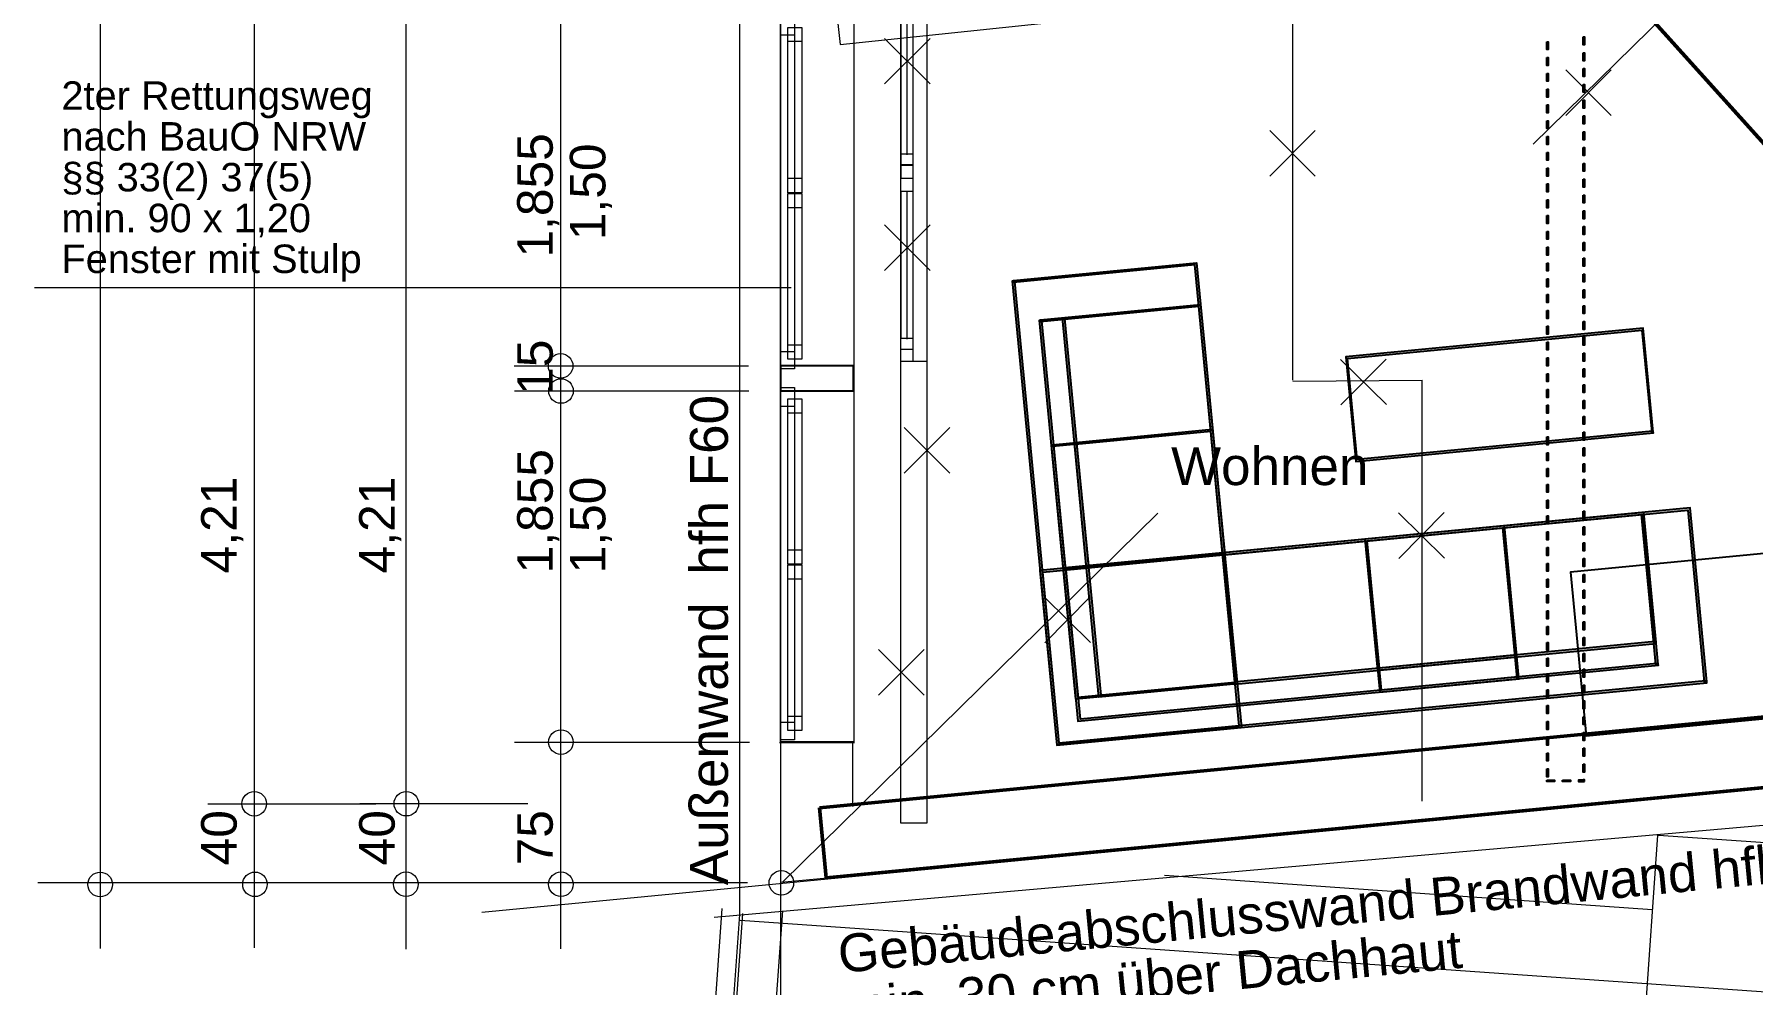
# Model space of a CAD drawing. Header units: millimetres. Extents: x 1501 to 41669, y -38 to 29710.
# Drawn here: x 1523 to 10729, y 6152 to 11242 of the extents above; entities that cross this region are included whole.
import ezdxf

# ---------------------------------------------------------------- set-up
doc = ezdxf.new("R2010")
doc.units = ezdxf.units.MM
doc.header["$LTSCALE"] = 50
doc.linetypes.add('PDF_56-4_56-4_0-0_0-0', pattern=[112.8, 56.4, -56.4, 0, 0])
for name, color, linetype in [('00_Wand_Bestand', 7, 'Continuous'), ('05_Linien_stark', 7, 'Continuous'), ('06_Linien_fein', 3, 'Continuous'), ('07_Bemassung', 6, 'Continuous'), ('10_Text', 7, 'Continuous')]:
    doc.layers.add(name, color=color, linetype=linetype)
doc.styles.add('PLAN', font='arial.ttf')

msp = doc.modelspace()

# ---------------------------------------------------------------- hatches: boundary and pattern name
at = {"layer": '00_Wand_Bestand'}
for points in [[(6769.1, 9917.9), (6768.6, 9922.9), (7750.5, 10017.5), (7990.1, 7529.7), (7002.7, 7434.6), (6763.1, 9922.4), (6768.6, 9922.9), (6769.1, 9917.9), (6774.5, 9918.5), (7012.6, 7445.6), (7978.2, 7538.6), (7740.6, 10006.4), (6769.6, 9913), (6769.1, 9917.9), (6774.5, 9918.5)], [(6914, 9707), (6913.5, 9712), (7771.9, 9794.7), (7967.5, 7763.7), (7103.6, 7680.5), (6908.1, 9711.5), (6913.5, 9712), (6914, 9707), (6919.4, 9707.6), (7113.5, 7691.5), (7955.7, 7772.5), (7762, 9783.7), (6914.4, 9702.1), (6914, 9707), (6919.4, 9707.6)], [(7037.4, 9718.9), (7036.9, 9723.9), (7771.9, 9794.7), (7967.5, 7763.5), (7227, 7692.3), (7031.4, 9723.4), (7036.9, 9723.9), (7037.4, 9718.9), (7042.8, 9719.4), (7236.9, 7703.2), (7955.7, 7772.4), (7762, 9783.7), (7037.8, 9713.9), (7037.4, 9718.9), (7042.8, 9719.4)], [(10193.1, 9111.3), (10197, 9111.7), (10143.5, 9668.3), (8549.5, 9514.8), (8603.6, 8953.2), (10197.5, 9106.7), (10197, 9111.7), (10193.1, 9111.3), (10192.6, 9116.2), (8610.5, 8963.9), (8558.4, 9505.6), (10136.5, 9657.6), (10189.2, 9110.9), (10193.1, 9111.3), (10192.6, 9116.2)], [(6978.3, 9038.6), (6977.8, 9043.5), (7836.3, 9126.2), (7900.7, 8457.7), (7036.8, 8374.6), (6972.4, 9043), (6977.8, 9043.5), (6978.3, 9038.6), (6983.8, 9039.2), (7046.7, 8385.4), (7888.9, 8466.5), (7826.4, 9115.3), (6978.8, 9033.7), (6978.3, 9038.6), (6983.8, 9039.2)], [(7101.7, 9050.5), (7101.2, 9055.4), (7836.3, 9126.2), (7900.8, 8456), (7160.3, 8384.7), (7095.8, 9054.9), (7101.2, 9055.4), (7101.7, 9050.5), (7107.2, 9051), (7170.3, 8395.6), (7889, 8464.8), (7826.4, 9115.3), (7102.2, 9045.6), (7101.7, 9050.5), (7107.2, 9051)], [(10477.2, 7773.7), (10484.2, 7774.3), (10394.5, 8705.1), (6910.8, 8369.7), (7000.9, 7433.7), (10484.7, 7769.2), (10484.2, 7774.3), (10477.2, 7773.7), (10476.7, 7778.8), (7013.9, 7445.4), (6925.8, 8360.7), (10381.6, 8693.5), (10470.2, 7773), (10477.2, 7773.7), (10476.7, 7778.8)], [(10216.4, 7866.6), (10224, 7867.3), (10145.7, 8681.2), (7035.4, 8381.7), (7114.3, 7562.7), (10224.5, 7862.2), (10224, 7867.3), (10216.4, 7866.6), (10215.9, 7871.8), (7128.5, 7574.5), (7051.6, 8372.8), (10131.4, 8669.4), (10208.8, 7865.9), (10216.4, 7866.6), (10215.9, 7871.8)], [(10207.2, 7983.8), (10212.7, 7984.3), (10145.7, 8681.2), (7889.5, 8463.9), (7957, 7761.9), (10213.3, 7979.2), (10212.7, 7984.3), (10207.2, 7983.8), (10206.7, 7989), (7967.1, 7773.3), (7901.5, 8454.7), (10135.6, 8669.8), (10201.7, 7983.3), (10207.2, 7983.8), (10206.7, 7989)], [(9460.6, 7911.9), (9466.1, 7912.5), (9399, 8609.3), (8652.3, 8537.4), (8719.9, 7835.4), (9466.6, 7907.3), (9466.1, 7912.5), (9460.6, 7911.9), (9460.1, 7917.1), (8729.9, 7846.8), (8664.3, 8528.1), (9389, 8597.9), (9455.1, 7911.4), (9460.6, 7911.9), (9460.1, 7917.1)], [(9471.9, 7794.9), (9477.4, 7795.4), (9399, 8609.3), (8652.3, 8537.4), (8731.2, 7718.4), (9477.9, 7790.3), (9477.4, 7795.4), (9471.9, 7794.9), (9471.4, 7800.1), (8741.2, 7729.7), (8664.3, 8528.1), (9389, 8597.9), (9466.4, 7794.4), (9471.9, 7794.9), (9471.4, 7800.1)]]:
    msp.add_hatch(color=7, dxfattribs=at).paths.add_polyline_path(points)

# ---------------------------------------------------------------- linework, layer by layer
for points in [[(6769.1, 9917.9), (6768.6, 9922.9), (7750.5, 10017.5), (7990.1, 7529.7), (7002.7, 7434.6), (6763.1, 9922.4), (6768.6, 9922.9), (6769.1, 9917.9), (6774.5, 9918.5), (7012.6, 7445.6), (7978.2, 7538.6), (7740.6, 10006.4), (6769.6, 9913), (6769.1, 9917.9), (6774.5, 9918.5)], [(6914, 9707), (6913.5, 9712), (7771.9, 9794.7), (7967.5, 7763.7), (7103.6, 7680.5), (6908.1, 9711.5), (6913.5, 9712), (6914, 9707), (6919.4, 9707.6), (7113.5, 7691.5), (7955.7, 7772.5), (7762, 9783.7), (6914.4, 9702.1), (6914, 9707), (6919.4, 9707.6)], [(7037.4, 9718.9), (7036.9, 9723.9), (7771.9, 9794.7), (7967.5, 7763.5), (7227, 7692.3), (7031.4, 9723.4), (7036.9, 9723.9), (7037.4, 9718.9), (7042.8, 9719.4), (7236.9, 7703.2), (7955.7, 7772.4), (7762, 9783.7), (7037.8, 9713.9), (7037.4, 9718.9), (7042.8, 9719.4)], [(10193.1, 9111.3), (10197, 9111.7), (10143.5, 9668.3), (8549.5, 9514.8), (8603.6, 8953.2), (10197.5, 9106.7), (10197, 9111.7), (10193.1, 9111.3), (10192.6, 9116.2), (8610.5, 8963.9), (8558.4, 9505.6), (10136.5, 9657.6), (10189.2, 9110.9), (10193.1, 9111.3), (10192.6, 9116.2)], [(6978.3, 9038.6), (6977.8, 9043.5), (7836.3, 9126.2), (7900.7, 8457.7), (7036.8, 8374.6), (6972.4, 9043), (6977.8, 9043.5), (6978.3, 9038.6), (6983.8, 9039.2), (7046.7, 8385.4), (7888.9, 8466.5), (7826.4, 9115.3), (6978.8, 9033.7), (6978.3, 9038.6), (6983.8, 9039.2)], [(7101.7, 9050.5), (7101.2, 9055.4), (7836.3, 9126.2), (7900.8, 8456), (7160.3, 8384.7), (7095.8, 9054.9), (7101.2, 9055.4), (7101.7, 9050.5), (7107.2, 9051), (7170.3, 8395.6), (7889, 8464.8), (7826.4, 9115.3), (7102.2, 9045.6), (7101.7, 9050.5), (7107.2, 9051)], [(10477.2, 7773.7), (10484.2, 7774.3), (10394.5, 8705.1), (6910.8, 8369.7), (7000.9, 7433.7), (10484.7, 7769.2), (10484.2, 7774.3), (10477.2, 7773.7), (10476.7, 7778.8), (7013.9, 7445.4), (6925.8, 8360.7), (10381.6, 8693.5), (10470.2, 7773), (10477.2, 7773.7), (10476.7, 7778.8)], [(10216.4, 7866.6), (10224, 7867.3), (10145.7, 8681.2), (7035.4, 8381.7), (7114.3, 7562.7), (10224.5, 7862.2), (10224, 7867.3), (10216.4, 7866.6), (10215.9, 7871.8), (7128.5, 7574.5), (7051.6, 8372.8), (10131.4, 8669.4), (10208.8, 7865.9), (10216.4, 7866.6), (10215.9, 7871.8)], [(10207.2, 7983.8), (10212.7, 7984.3), (10145.7, 8681.2), (7889.5, 8463.9), (7957, 7761.9), (10213.3, 7979.2), (10212.7, 7984.3), (10207.2, 7983.8), (10206.7, 7989), (7967.1, 7773.3), (7901.5, 8454.7), (10135.6, 8669.8), (10201.7, 7983.3), (10207.2, 7983.8), (10206.7, 7989)], [(9460.6, 7911.9), (9466.1, 7912.5), (9399, 8609.3), (8652.3, 8537.4), (8719.9, 7835.4), (9466.6, 7907.3), (9466.1, 7912.5), (9460.6, 7911.9), (9460.1, 7917.1), (8729.9, 7846.8), (8664.3, 8528.1), (9389, 8597.9), (9455.1, 7911.4), (9460.6, 7911.9), (9460.1, 7917.1)], [(9471.9, 7794.9), (9477.4, 7795.4), (9399, 8609.3), (8652.3, 8537.4), (8731.2, 7718.4), (9477.9, 7790.3), (9477.4, 7795.4), (9471.9, 7794.9), (9471.4, 7800.1), (8741.2, 7729.7), (8664.3, 8528.1), (9389, 8597.9), (9466.4, 7794.4), (9471.9, 7794.9), (9471.4, 7800.1)]]:
    msp.add_lwpolyline(points, close=True, dxfattribs=at)
at = {"layer": '05_Linien_stark', "lineweight": 15}
for p, q in [((1523.4, 9885), (5578.4, 9885)), ((4094.4, 9466.4), (5348.8, 9466.4)), ((4096.3, 9331.7), (5350.7, 9331.7)), ((4095.8, 7451.1), (5354.3, 7451.1)), ((2452.6, 7121.2), (3352, 7121.2)), ((3267.6, 7121.3), (4167, 7121.3))]:
    msp.add_line(p, q, dxfattribs=at)
at = {"layer": '05_Linien_stark', "lineweight": 20}
for p, q in [((5516.3, 7448.7), (5917.7, 7448.7)), ((5907.5, 7455.3), (5907.5, 7106))]:
    msp.add_line(p, q, dxfattribs=at)
for points in [[(5521.4, 19356.5), (5913.2, 19356.5), (5913.2, 7453), (5521.4, 7453)], [(5521, 11344.4), (5596.1, 11344.4), (5596.1, 9541.8), (5521, 9541.8)], [(5521, 11240), (5596.1, 11240), (5596.1, 9449.7), (5521, 9449.7)], [(5560.8, 11278.4), (5635.8, 11278.4), (5635.8, 10392.3), (5560.8, 10392.3)], [(5560.5, 11204.4), (5635.5, 11204.4), (5635.5, 10468.9), (5560.5, 10468.9)], [(5560.5, 10313.7), (5635.5, 10313.7), (5635.5, 9576.5), (5560.5, 9576.5)], [(5560.8, 10389.3), (5635.8, 10389.3), (5635.8, 9502.6), (5560.8, 9502.6)], [(5521, 9351), (5596.1, 9351), (5596.1, 7555.2), (5521, 7555.2)], [(5521, 9250.9), (5596.1, 9250.9), (5596.1, 7463.5), (5521, 7463.5)], [(5560.5, 9215.4), (5635.5, 9215.4), (5635.5, 8479.8), (5560.5, 8479.8)], [(5560.8, 9289.3), (5635.8, 9289.3), (5635.8, 8403.3), (5560.8, 8403.3)], [(5560.8, 8400.3), (5635.8, 8400.3), (5635.8, 7513.5), (5560.8, 7513.5)], [(5560.5, 8324.7), (5635.5, 8324.7), (5635.5, 7587.5), (5560.5, 7587.5)]]:
    msp.add_lwpolyline(points, close=True, dxfattribs=at)
at = {"layer": '05_Linien_stark', "lineweight": 15}
for points in [[(6166.3, 17103.5), (6305.6, 17103.5), (6305.6, 7017.4), (6166.3, 7017.4)], [(5825.2, 11332.7), (5840.4, 11187.1), (11145.4, 11744.7), (11130.1, 11890.2)], [(6166.4, 11542.6), (6305.7, 11542.6), (6305.7, 9489.7), (6166.4, 9489.7)], [(6166.9, 11543.1), (6229.9, 11543.1), (6229.9, 10469), (6166.9, 10469)], [(6166.9, 11459.3), (6229.9, 11459.3), (6229.9, 10542), (6166.9, 10542)], [(6166.9, 11390), (6229.9, 11390), (6229.9, 10600), (6166.9, 10600)], [(6166.4, 10541.1), (6230.1, 10541.1), (6230.1, 9489.7), (6166.4, 9489.7)], [(6166.3, 10471.2), (6230.1, 10471.2), (6230.1, 9553.9), (6166.3, 9553.9)], [(6167.2, 10402.1), (6230.1, 10402.1), (6230.1, 9611.9), (6167.2, 9611.9)]]:
    msp.add_lwpolyline(points, close=True, dxfattribs=at)
at = {"layer": '05_Linien_stark', "lineweight": 25}
msp.add_lwpolyline([(5523.1, 9467.6), (5910.7, 9467.6), (5910.7, 9329.9), (5523.1, 9329.9)], close=True, dxfattribs=at)
at = {"layer": '05_Linien_stark', "lineweight": 50}
msp.add_lwpolyline([(5729.8, 7098.9), (5765.8, 6724.5), (16709, 7778.2), (16672.9, 8152.6)], close=True, dxfattribs=at)
at = {"layer": '06_Linien_fein', "lineweight": 9}
for p, q in [((5302.3, 6519.1), (5302.3, 20416)), ((6198.8, 10597.2), (6198.8, 11387.6)), ((5597.7, 10466.6), (5597.7, 11207.3)), ((5597.7, 9573.2), (5597.7, 10316)), ((6199, 9609), (6199, 10399.5)), ((5597.7, 8477.5), (5597.7, 9218.3)), ((5597.7, 7584.1), (5597.7, 8326.9)), ((5165.7, 6513.8), (17013.6, 7550.4)), ((9733.4, -37.6), (10222.2, 6952.8)), ((10225, 6952.9), (15135.3, 6609.5)), ((7578.9, 6738), (10191.4, 6555.2)), ((4749.1, -10.6), (5208.6, 6560.6)), ((5073.8, -15), (5532.7, 6547.3)), ((4846.5, 2.7), (5302.7, 6528.3)), ((4862.2, 2.7), (5318.8, 6532.1)), ((5304.2, 6497), (15071.7, 5814))]:
    msp.add_line(p, q, dxfattribs=at)
at = {"layer": '06_Linien_fein', "lineweight": 5}
for p, q in [((6078.4, 10975.9), (6322.7, 11220.2)), ((6322.7, 10975.9), (6078.4, 11220.2)), ((6078.4, 10975.9), (6322.7, 11220.2)), ((6322.7, 10975.9), (6078.4, 11220.2)), ((9971.9, 10807.2), (9727.6, 11051.4)), ((9971.9, 10807.2), (9727.6, 11051.4)), ((8141.8, 10481.8), (8386, 10726)), ((8386, 10481.8), (8141.8, 10726)), ((8141.8, 10481.8), (8386, 10726)), ((8386, 10481.8), (8141.8, 10726)), ((6077.8, 9977.5), (6322.1, 10221.8)), ((6322.1, 9977.5), (6077.8, 10221.8)), ((6077.8, 9977.5), (6322.1, 10221.8)), ((6322.1, 9977.5), (6077.8, 10221.8)), ((8767.7, 9258.6), (8521.3, 9500.7)), ((8767.7, 9258.6), (8521.3, 9500.7)), ((8523.4, 9256.5), (8765.5, 9502.8)), ((8523.4, 9256.5), (8765.5, 9502.8)), ((6183, 8891.2), (6427.3, 9135.4)), ((6427.3, 8891.2), (6183, 9135.4)), ((6183, 8891.2), (6427.3, 9135.4)), ((6427.3, 8891.2), (6183, 9135.4)), ((9078.7, 8435.9), (8832.4, 8678.1)), ((9078.7, 8435.9), (8832.4, 8678.1)), ((8834.5, 8433.8), (9076.6, 8680.2)), ((8834.5, 8433.8), (9076.6, 8680.2)), ((7181.4, 7984.6), (6935, 8226.7)), ((7181.4, 7984.6), (6935, 8226.7)), ((6937.2, 7982.5), (7179.3, 8228.8)), ((6937.2, 7982.5), (7179.3, 8228.8)), ((6046.6, 7703.1), (6290.9, 7947.3)), ((6290.9, 7703.1), (6046.6, 7947.3)), ((6046.6, 7703.1), (6290.9, 7947.3)), ((6290.9, 7703.1), (6046.6, 7947.3))]:
    msp.add_line(p, q, dxfattribs=at)
at = {"layer": '06_Linien_fein', "linetype": 'PDF_56-4_56-4_0-0_0-0', "lineweight": 9}
for p, q in [((8960, 9387.5), (8266.3, 9381.5)), ((8958.6, 7135.2), (8958.6, 9389.7))]:
    msp.add_line(p, q, dxfattribs=at)
at = {"layer": '07_Bemassung', "lineweight": 15}
for p, q in [((5523.1, 2480.9), (5523.1, 29710.1)), ((1877.1, 6346.3), (1877.1, 20392.3)), ((2702.1, 6348.3), (2702.1, 20397.3)), ((3514.9, 6342.6), (3514.9, 20394.2)), ((4343.3, 6342.9), (4343.3, 20392.6)), ((3919.9, 6540.9), (18184.6, 7914.4)), ((1541.9, 6698.4), (5344.2, 6698.4))]:
    msp.add_line(p, q, dxfattribs=at)
at = {"layer": '07_Bemassung', "linetype": 'PDF_56-4_56-4_0-0_0-0', "lineweight": 9}
for p, q in [((8265.7, 9390.1), (8265.7, 18307.1)), ((5531.4, 6700.3), (11128.1, 12200.2))]:
    msp.add_line(p, q, dxfattribs=at)
at = {"layer": '07_Bemassung', "lineweight": 53}
msp.add_line((11006.8, 10414.1), (9778.6, 11778.2), dxfattribs=at)
at = {"layer": '07_Bemassung', "lineweight": 5}
msp.add_line((9727.6, 10807.2), (9971.9, 11051.4), dxfattribs=at)
msp.add_line((9727.6, 10807.2), (9971.9, 11051.4), dxfattribs=at)
at = {"layer": '07_Bemassung', "lineweight": 20}
msp.add_line((5524, 6700.3), (6038.9, 6749.8), dxfattribs=at)
at = {"layer": '07_Bemassung'}
for points in [[(9626.2, 11202.2), (9633.3, 11202.2), (9633.3, 11159.9), (9626.2, 11159.9)], [(9822.2, 11227.7), (9829.2, 11227.7), (9829.2, 11185.3), (9822.2, 11185.3)], [(9822.2, 11143), (9829.2, 11143), (9829.2, 11100.7), (9822.2, 11100.7)], [(9626.2, 11117.6), (9633.3, 11117.6), (9633.3, 11075.2), (9626.2, 11075.2)], [(9822.2, 11058.4), (9829.2, 11058.4), (9829.2, 11016.1), (9822.2, 11016.1)], [(9626.2, 11032.9), (9633.3, 11032.9), (9633.3, 10990.6), (9626.2, 10990.6)], [(9822.2, 10973.7), (9829.2, 10973.7), (9829.2, 10931.4), (9822.2, 10931.4)], [(9626.2, 10948.3), (9633.3, 10948.3), (9633.3, 10905.9), (9626.2, 10905.9)], [(9626.2, 10863.6), (9633.3, 10863.6), (9633.3, 10821.2), (9626.2, 10821.2)], [(9822.2, 10889), (9829.2, 10889), (9829.2, 10846.7), (9822.2, 10846.7)], [(9626.2, 10778.9), (9633.3, 10778.9), (9633.3, 10736.6), (9626.2, 10736.6)], [(9822.2, 10804.4), (9829.2, 10804.4), (9829.2, 10762), (9822.2, 10762)], [(9626.2, 10694.3), (9633.3, 10694.3), (9633.3, 10651.9), (9626.2, 10651.9)], [(9822.2, 10719.7), (9829.2, 10719.7), (9829.2, 10677.4), (9822.2, 10677.4)], [(9626.2, 10609.6), (9633.3, 10609.6), (9633.3, 10567.2), (9626.2, 10567.2)], [(9822.2, 10635.1), (9829.2, 10635.1), (9829.2, 10592.7), (9822.2, 10592.7)], [(9626.2, 10524.9), (9633.3, 10524.9), (9633.3, 10482.6), (9626.2, 10482.6)], [(9822.2, 10550.4), (9829.2, 10550.4), (9829.2, 10508.1), (9822.2, 10508.1)], [(9626.2, 10440.2), (9633.3, 10440.2), (9633.3, 10397.9), (9626.2, 10397.9)], [(9822.2, 10465.7), (9829.2, 10465.7), (9829.2, 10423.4), (9822.2, 10423.4)], [(9626.2, 10355.5), (9633.3, 10355.5), (9633.3, 10313.2), (9626.2, 10313.2)], [(9822.2, 10381.1), (9829.2, 10381.1), (9829.2, 10338.7), (9822.2, 10338.7)], [(9626.2, 10270.9), (9633.3, 10270.9), (9633.3, 10228.6), (9626.2, 10228.6)], [(9822.2, 10296.4), (9829.2, 10296.4), (9829.2, 10254.1), (9822.2, 10254.1)], [(9626.2, 10186.2), (9633.3, 10186.2), (9633.3, 10143.9), (9626.2, 10143.9)], [(9822.2, 10211.7), (9829.2, 10211.7), (9829.2, 10169.4), (9822.2, 10169.4)], [(9822.2, 10127.1), (9829.2, 10127.1), (9829.2, 10084.7), (9822.2, 10084.7)], [(9626.2, 10101.5), (9633.3, 10101.5), (9633.3, 10059.2), (9626.2, 10059.2)], [(9822.2, 10042.4), (9829.2, 10042.4), (9829.2, 10000.1), (9822.2, 10000.1)], [(9626.2, 10016.9), (9633.3, 10016.9), (9633.3, 9974.5), (9626.2, 9974.5)], [(9822.2, 9957.7), (9829.2, 9957.7), (9829.2, 9915.4), (9822.2, 9915.4)], [(9626.2, 9932.2), (9633.3, 9932.2), (9633.3, 9889.9), (9626.2, 9889.9)], [(9822.2, 9873), (9829.2, 9873), (9829.2, 9830.7), (9822.2, 9830.7)], [(9626.2, 9847.5), (9633.3, 9847.5), (9633.3, 9805.2), (9626.2, 9805.2)], [(9626.2, 9762.9), (9633.3, 9762.9), (9633.3, 9720.5), (9626.2, 9720.5)], [(9822.2, 9788.4), (9829.2, 9788.4), (9829.2, 9746.1), (9822.2, 9746.1)], [(9626.2, 9678.2), (9633.3, 9678.2), (9633.3, 9635.9), (9626.2, 9635.9)], [(9822.2, 9703.7), (9829.2, 9703.7), (9829.2, 9661.4), (9822.2, 9661.4)], [(9626.2, 9593.5), (9633.3, 9593.5), (9633.3, 9551.2), (9626.2, 9551.2)], [(9822.2, 9619.1), (9829.2, 9619.1), (9829.2, 9576.7), (9822.2, 9576.7)], [(9626.2, 9508.9), (9633.3, 9508.9), (9633.3, 9466.6), (9626.2, 9466.6)], [(9822.2, 9534.4), (9829.2, 9534.4), (9829.2, 9492), (9822.2, 9492)], [(9626.2, 9424.2), (9633.3, 9424.2), (9633.3, 9381.9), (9626.2, 9381.9)], [(9822.2, 9449.7), (9829.2, 9449.7), (9829.2, 9407.4), (9822.2, 9407.4)], [(9626.2, 9339.5), (9633.3, 9339.5), (9633.3, 9297.2), (9626.2, 9297.2)], [(9822.2, 9365.1), (9829.2, 9365.1), (9829.2, 9322.7), (9822.2, 9322.7)], [(9626.2, 9254.9), (9633.3, 9254.9), (9633.3, 9212.5), (9626.2, 9212.5)], [(9822.2, 9280.4), (9829.2, 9280.4), (9829.2, 9238.1), (9822.2, 9238.1)], [(9626.2, 9170.2), (9633.3, 9170.2), (9633.3, 9127.9), (9626.2, 9127.9)], [(9822.2, 9195.7), (9829.2, 9195.7), (9829.2, 9153.4), (9822.2, 9153.4)], [(9626.2, 9085.5), (9633.3, 9085.5), (9633.3, 9043.2), (9626.2, 9043.2)], [(9822.2, 9111), (9829.2, 9111), (9829.2, 9068.7), (9822.2, 9068.7)], [(9822.2, 9026.4), (9829.2, 9026.4), (9829.2, 8984.1), (9822.2, 8984.1)], [(9626.2, 9000.9), (9633.3, 9000.9), (9633.3, 8958.5), (9626.2, 8958.5)], [(16306.3, 8992.5), (9753.6, 8361.5), (9838, 7485.1), (16295.4, 8106.9)], [(9822.2, 8941.7), (9829.2, 8941.7), (9829.2, 8899.4), (9822.2, 8899.4)], [(9626.2, 8916.2), (9633.3, 8916.2), (9633.3, 8873.9), (9626.2, 8873.9)], [(9822.2, 8857.1), (9829.2, 8857.1), (9829.2, 8814.8), (9822.2, 8814.8)], [(9626.2, 8831.5), (9633.3, 8831.5), (9633.3, 8789.2), (9626.2, 8789.2)], [(9626.2, 8746.9), (9633.3, 8746.9), (9633.3, 8704.5), (9626.2, 8704.5)], [(9822.2, 8772.4), (9829.2, 8772.4), (9829.2, 8730.1), (9822.2, 8730.1)], [(9626.2, 8662.2), (9633.3, 8662.2), (9633.3, 8619.9), (9626.2, 8619.9)], [(9822.2, 8687.7), (9829.2, 8687.7), (9829.2, 8645.4), (9822.2, 8645.4)], [(9626.2, 8577.5), (9633.3, 8577.5), (9633.3, 8535.2), (9626.2, 8535.2)], [(9822.2, 8603.1), (9829.2, 8603.1), (9829.2, 8560.8), (9822.2, 8560.8)], [(9626.2, 8492.9), (9633.3, 8492.9), (9633.3, 8450.5), (9626.2, 8450.5)], [(9822.2, 8518.4), (9829.2, 8518.4), (9829.2, 8476.1), (9822.2, 8476.1)], [(9626.2, 8408.2), (9633.3, 8408.2), (9633.3, 8365.9), (9626.2, 8365.9)], [(9822.2, 8433.7), (9829.2, 8433.7), (9829.2, 8391.4), (9822.2, 8391.4)], [(9626.2, 8323.5), (9633.3, 8323.5), (9633.3, 8281.2), (9626.2, 8281.2)], [(9822.2, 8349.1), (9829.2, 8349.1), (9829.2, 8306.7), (9822.2, 8306.7)], [(9626.2, 8238.9), (9633.3, 8238.9), (9633.3, 8196.5), (9626.2, 8196.5)], [(9822.2, 8264.4), (9829.2, 8264.4), (9829.2, 8222.1), (9822.2, 8222.1)], [(9626.2, 8154.2), (9633.3, 8154.2), (9633.3, 8111.9), (9626.2, 8111.9)], [(9822.2, 8179.7), (9829.2, 8179.7), (9829.2, 8137.4), (9822.2, 8137.4)], [(9626.2, 8069.5), (9633.3, 8069.5), (9633.3, 8027.2), (9626.2, 8027.2)], [(9822.2, 8095.1), (9829.2, 8095.1), (9829.2, 8052.7), (9822.2, 8052.7)], [(9822.2, 8010.4), (9829.2, 8010.4), (9829.2, 7968.1), (9822.2, 7968.1)], [(9626.2, 7984.9), (9633.3, 7984.9), (9633.3, 7942.5), (9626.2, 7942.5)], [(9822.2, 7925.7), (9829.2, 7925.7), (9829.2, 7883.4), (9822.2, 7883.4)], [(9626.2, 7900.2), (9633.3, 7900.2), (9633.3, 7857.9), (9626.2, 7857.9)], [(9822.2, 7841.1), (9829.2, 7841.1), (9829.2, 7798.7), (9822.2, 7798.7)], [(9626.2, 7815.5), (9633.3, 7815.5), (9633.3, 7773.2), (9626.2, 7773.2)], [(9822.2, 7756.4), (9829.2, 7756.4), (9829.2, 7714.1), (9822.2, 7714.1)], [(9626.2, 7730.9), (9633.3, 7730.9), (9633.3, 7688.5), (9626.2, 7688.5)], [(9626.2, 7646.2), (9633.3, 7646.2), (9633.3, 7603.9), (9626.2, 7603.9)], [(9822.2, 7671.7), (9829.2, 7671.7), (9829.2, 7629.4), (9822.2, 7629.4)], [(9626.2, 7561.5), (9633.3, 7561.5), (9633.3, 7519.2), (9626.2, 7519.2)], [(9822.2, 7587), (9829.2, 7587), (9829.2, 7544.7), (9822.2, 7544.7)], [(9626.2, 7476.9), (9633.3, 7476.9), (9633.3, 7434.5), (9626.2, 7434.5)], [(9822.2, 7502.4), (9829.2, 7502.4), (9829.2, 7460.1), (9822.2, 7460.1)], [(9626.2, 7392.2), (9633.3, 7392.2), (9633.3, 7349.9), (9626.2, 7349.9)], [(9822.2, 7417.7), (9829.2, 7417.7), (9829.2, 7375.4), (9822.2, 7375.4)], [(9626.2, 7307.5), (9633.3, 7307.5), (9633.3, 7265.2), (9626.2, 7265.2)], [(9822.2, 7333.1), (9829.2, 7333.1), (9829.2, 7290.7), (9822.2, 7290.7)], [(9626.2, 7246.8), (9668.6, 7246.8), (9668.6, 7239.7), (9626.2, 7239.7)], [(9710.9, 7246.8), (9753.2, 7246.8), (9753.2, 7239.7), (9710.9, 7239.7)], [(9829.2, 7239.7), (9829.2, 7248.4), (9822.2, 7248.4), (9822.2, 7246.8), (9795.6, 7246.8), (9795.6, 7239.7)]]:
    msp.add_lwpolyline(points, close=True, dxfattribs=at)
at = {"layer": '07_Bemassung', "lineweight": 18}
for centre in [(4343, 9466), (4344.9, 9331.4), (4344.4, 7450.8), (2701.2, 7120.8), (3516.2, 7121), (1875.9, 6688.3), (2705.2, 6689.2), (3513.9, 6689.7), (4344.4, 6689.6), (5525.5, 6697)]:
    msp.add_circle(centre, 65.8, dxfattribs=at)

# ---------------------------------------------------------------- texts
at = {"layer": '07_Bemassung', "style": 'PLAN'}
for s, p in [('1,855', (4300.6, 10046.3)), ('1,50', (4582.8, 10139.4)), ('15', (4300.6, 9310.9)), ('1,855', (4300.6, 8354.8)), ('4,21', (2607.3, 8354.8)), ('4,21', (3453.9, 8354.8)), ('1,50', (4582.8, 8354.8)), ('40', (2607.3, 6790.7)), ('40', (3453.9, 6790.7)), ('75', (4300.6, 6790.7))]:
    msp.add_text(s, height=190.5, rotation=90, dxfattribs=at).set_placement(p)
at = {"layer": '10_Text', "style": 'PLAN'}
for s, height, p in [('2ter Rettungsweg', 152.4, (1668.3, 10837.8)), ('nach BauO NRW', 152.4, (1668.3, 10619.2)), ('§§ 33(2) 37(5)', 152.4, (1668.3, 10400.6)), ('min. 90 x 1,20', 152.4, (1668.3, 10182)), ('Fenster mit Stulp', 152.4, (1668.3, 9963.4)), ('Wohnen', 203.2, (7613.5, 8827.4))]:
    msp.add_text(s, height=height, dxfattribs=at).set_placement(p)
for s, rotation, p in [('hfh F60', 90, (5239.4, 8347.7)), ('Außenwand', 90, (5239.4, 6684.6)), ('Gebäudeabschlusswand Brandwand hfh F 60 m', 5.50001, (5838.8, 6213.7)), ('min. 30 cm über Dachhaut', 5.50001, (5866.7, 5923.6))]:
    msp.add_text(s, height=203.2, rotation=rotation, dxfattribs=at).set_placement(p)

doc.saveas('drawing.dxf')
